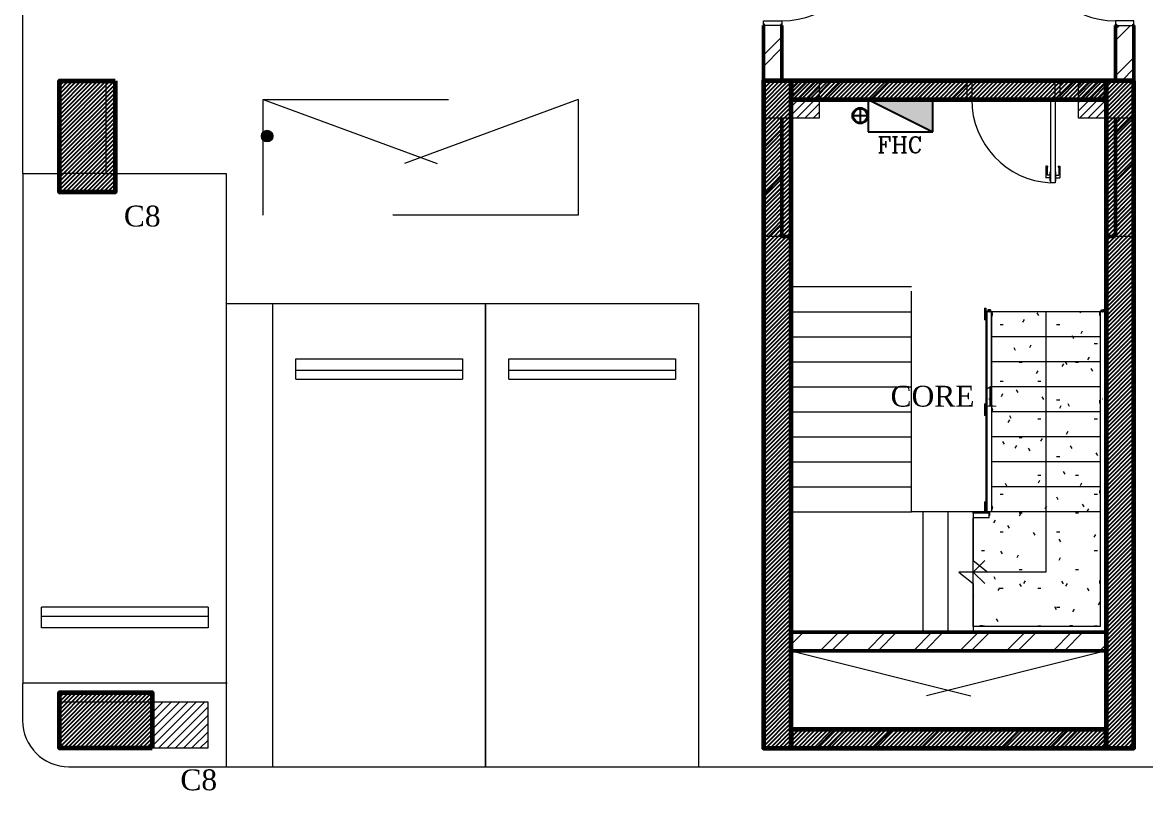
# Model space of a CAD drawing. Header units: millimetres. Extents: x -967280 to 3852, y 2833 to 1955156.
# Drawn here: x -952646 to -940521, y 428159 to 436447 of the extents above; entities that cross this region are included whole.
import ezdxf
from ezdxf.enums import TextEntityAlignment as Align

# ---------------------------------------------------------------- set-up
doc = ezdxf.new("R2010")
doc.units = ezdxf.units.MM
doc.header["$LTSCALE"] = 1000
for name, pattern in [('HRZN_Line-Ptrn-Abov', [4, 2, -2]), ('HRZN_Line-Ptrn-Dash', [4, 2, -2]), ('HRZN_Line-Ptrn-Sold', [9144001.0, 9144000.0, -1]), ('Overhead', [3.96875, 2.38125, -1.5875])]:
    doc.linetypes.add(name, pattern=pattern)
for name, color, linetype, lineweight in [('A-COLS', 8, 'HRZN_Line-Ptrn-Sold', 18), ('A-DASH', 21, 'HRZN_Line-Ptrn-Abov', 18), ('A-DIM', 7, 'Continuous', 13), ('A-DOOR', 5, 'Continuous', 13), ('A-ELEV', 1, 'HRZN_Line-Ptrn-Sold', 13), ('A-FLOR-HRAL', 1, 'Continuous', 18), ('A-FLOR-PATT', 1, 'Continuous', 13), ('A-HATCH', 1, 'Continuous', 13), ('A-STAIR', 1, 'HRZN_Line-Ptrn-Sold', 13), ('A-TEXT21', 3, 'Continuous', 13), ('A-TONE', 40, 'HRZN_Line-Ptrn-Sold', 35), ('A-WALL', 8, 'HRZN_Line-Ptrn-Sold', 50), ('C-PKNG', 1, 'Continuous', 13), ('S - column', 6, 'Continuous', 60), ('Up Arrows', 3, 'Continuous', 13)]:
    doc.layers.add(name, color=color, linetype=linetype, lineweight=lineweight)
for name, color, linetype in [('ARCH', 8, 'Continuous'), ('FF-SYMBOL', 2, 'Continuous'), ('PL-DR-PIPE', 6, 'Continuous'), ('PL-W-TEXT', 7, 'Continuous'), ('S - col hach', 1, 'Continuous')]:
    doc.layers.add(name, color=color, linetype=linetype)
doc.styles.add('ASD', font='times.ttf')
doc.styles.add('PL-W-TEXT1', font='romanc.shx', dxfattribs={"height": 0.3})
pattern_1 = [(45, (6650, -35800), (-251.447, 251.447), []), (45, (6650, -35419), (-251.447, 251.447), [])]
pattern_2 = [(0, (6650, -35800), (812.8, 203.2), [33.528, -576.072, 33.528, -576.072, -3251.2]), (0, (6650, -35800), (812.8, 203.2), [-1219.2, 33.528, -1185.672, 33.528, -576.072, -1422.4]), (0, (6650, -35800), (812.8, 203.2), [-3048, 33.528, -372.872, 33.528, -982.472]), (120, (6954.8, -35698.4), (-582.3764, 602.3054), [33.528, -576.072, 33.528, -576.072, -3251.2]), (120, (6954.8, -35698.4), (-582.3764, 602.3054), [-1219.2, 33.528, -1185.672, 33.528, -576.072, -1422.4]), (120, (6954.8, -35698.4), (-582.3764, 602.3054), [-3048, 33.528, -372.872, 33.528, -982.472]), (240, (7056.4, -35292), (-230.4236, -805.5054), [33.528, -576.072, 33.528, -576.072, -3251.2]), (240, (7056.4, -35292), (-230.4236, -805.5054), [-1219.2, 33.528, -1185.672, 33.528, -576.072, -1422.4]), (240, (7056.4, -35292), (-230.4236, -805.5054), [-3048, 33.528, -372.872, 33.528, -982.472])]
pattern_3 = [(225, (-217548.73, -1233776.03), (44.9012806, -44.9012806), [])]
pattern_4 = [(45, (-223648.726, -1233952.032), (-22.4506403, 22.4506403), [])]

# ---------------------------------------------------------------- blocks, each defined once
blk = doc.blocks.new('DAE_DOOR-SINGLE - BEDROOMS DOOR _D01__1000_2200MM 2-3597831-BASEMENT 03 FLOOR FFL')
at = {"layer": 'A-DOOR', "lineweight": 18}
for p, q in [((476, 100), (476, 1000)), ((526, 1000), (476, 1000)), ((526, 100), (526, 1000)), ((526, 100), (476, 100))]:
    blk.add_line(p, q, dxfattribs=at)
at = {"layer": 'A-DOOR'}
for p, q in [((-412, 88), (-424, 88)), ((-424, 88), (-424, -88)), ((-374, 100), (-412, 100)), ((-412, 100), (-412, 88)), ((-374, -100), (-374, 100)), ((526, 100), (526, -100)), ((564, 100), (526, 100)), ((564, 88), (564, 100)), ((576, 88), (564, 88)), ((576, -88), (576, 88)), ((-424, -88), (-412, -88)), ((-412, -88), (-412, -100)), ((-412, -100), (-374, -100)), ((526, -100), (564, -100)), ((564, -100), (564, -88)), ((564, -88), (576, -88))]:
    blk.add_line(p, q, dxfattribs=at)
blk.add_arc((526, 100), 901, 93.1798, 180, dxfattribs=at)
at = {"layer": 'A-HATCH'}
for p, q in [((470, 981), (476, 981)), ((470, 981), (470, 879)), ((533, 981), (526, 981)), ((533, 981), (533, 879)), ((470, 946), (425, 946)), ((425, 819), (425, 946)), ((470, 916), (438, 916)), ((438, 831), (438, 916)), ((470, 879), (476, 879)), ((533, 879), (526, 879)), ((533, 946), (577, 946)), ((533, 916), (564, 916)), ((564, 831), (564, 916)), ((577, 819), (577, 946)), ((444, 819), (425, 819)), ((444, 831), (438, 831)), ((444, 819), (444, 831)), ((558, 831), (564, 831)), ((558, 819), (558, 831)), ((558, 819), (577, 819))]:
    blk.add_line(p, q, dxfattribs=at)
blk = doc.blocks.new('DAE_DOOR-SINGLE - BEDROOMS DOOR _D01__1000_2200MM 2-3597856-BASEMENT 03 FLOOR FFL')
at = {"layer": 'A-DOOR'}
for p, q in [((-424, 88), (-412, 88)), ((-424, -88), (-424, 88)), ((-412, 100), (-374, 100)), ((-412, 88), (-412, 100)), ((-374, 100), (-374, -100)), ((526, 100), (564, 100)), ((526, -100), (526, 100)), ((564, 100), (564, 88)), ((564, 88), (576, 88)), ((576, 88), (576, -88)), ((-412, -88), (-424, -88)), ((-412, -100), (-412, -88)), ((-374, -100), (-412, -100)), ((564, -100), (526, -100)), ((564, -88), (564, -100)), ((576, -88), (564, -88))]:
    blk.add_line(p, q, dxfattribs=at)
at = {"layer": 'A-DOOR', "lineweight": 18}
for p, q in [((476, -100), (476, -1000)), ((526, -100), (476, -100)), ((526, -100), (526, -1000)), ((526, -1000), (476, -1000))]:
    blk.add_line(p, q, dxfattribs=at)
at = {"layer": 'A-DOOR'}
blk.add_arc((526, -100), 901, 180, 266.8202, dxfattribs=at)
at = {"layer": 'A-HATCH'}
for p, q in [((444, -819), (425, -819)), ((425, -819), (425, -946)), ((444, -831), (438, -831)), ((438, -831), (438, -916)), ((444, -819), (444, -831)), ((558, -819), (577, -819)), ((558, -819), (558, -831)), ((558, -831), (564, -831)), ((564, -831), (564, -916)), ((577, -819), (577, -946)), ((470, -946), (425, -946)), ((470, -916), (438, -916)), ((470, -879), (476, -879)), ((470, -981), (470, -879)), ((533, -879), (526, -879)), ((533, -981), (533, -879)), ((533, -916), (564, -916)), ((533, -946), (577, -946)), ((470, -981), (476, -981)), ((533, -981), (526, -981))]:
    blk.add_line(p, q, dxfattribs=at)
blk = doc.blocks.new('Railing - Fascia 2-V28-BASEMENT 03 FLOOR FFL')
at = {"layer": 'A-FLOR-HRAL'}
for p, q in [((-29, 16), (-31, 14)), ((-31, 14), (-31, -14)), ((-31, -14), (-31, 14)), ((-25, 16), (-29, 16)), ((-29, -16), (-29, 16)), ((-27, 27), (-27, 16)), ((-15, 27), (-27, 27)), ((-15, 25), (-15, 40)), ((-13, 44), (-13, 25)), ((-10, 45), (10, 45)), ((10, 45), (5, 45)), ((13, 44), (13, 25)), ((15, 40), (15, 25)), ((34, 32), (15, 32)), ((27, 27), (15, 27)), ((29, 16), (26, 16)), ((27, 16), (27, 27)), ((31, 14), (29, 16)), ((29, -16), (29, 16)), ((31, 14), (31, 4)), ((31, -14), (31, 14)), ((31, 8), (31, -8)), ((31, -8), (31, 8)), ((31, 7), (31, -7)), ((31, 4), (31, 7)), ((31, 3), (31, 0)), ((31, 0), (31, -3)), ((34, 25), (34, 63)), ((38, 63), (34, 63)), ((38, 25), (38, 63)), ((51, 63), (38, 63)), ((38, 63), (38, 25)), ((51, 63), (51, -64)), ((-31, -14), (-29, -16)), ((-29, -16), (-25, -16)), ((-27, -16), (-27, -27)), ((-25, -27), (-27, -27)), ((26, -16), (29, -16)), ((27, -27), (26, -27)), ((27, -27), (27, -16)), ((29, -16), (31, -14)), ((31, -3), (30, -3)), ((31, -4), (31, -14)), ((31, -7), (31, -4)), ((38, -64), (51, -64))]:
    blk.add_line(p, q, dxfattribs=at)
blk.add_arc((0, 0), 33.1, 116.3285, 120.9227, dxfattribs=at)
for points, knots in [([(-15, 40), (-15, 40), (-15, 40), (-15, 41), (-15, 41), (-15, 41), (-15, 41), (-15, 41), (-15, 41), (-15, 42), (-15, 42), (-15, 42), (-15, 42), (-15, 42), (-14, 42), (-14, 42), (-14, 43), (-14, 43), (-14, 43), (-14, 43), (-14, 43), (-14, 43), (-14, 43), (-13, 44), (-13, 44)], [0, 0, 0, 0, 0.083333, 0.125, 0.166667, 0.208333, 0.25, 0.291667, 0.333333, 0.375, 0.416667, 0.458333, 0.5, 0.541667, 0.583333, 0.625, 0.666667, 0.708333, 0.75, 0.791667, 0.833333, 0.875, 0.916667, 1, 1, 1, 1]), ([(-13, 44), (-13, 44), (-13, 44), (-12, 45), (-11, 45), (-10, 45), (-10, 45)], [0, 0, 0, 0, 0.333333, 0.5, 0.666667, 1, 1, 1, 1]), ([(10, 38), (10, 38), (10, 39), (10, 40), (10, 40), (9, 40), (8, 41), (8, 41), (7, 40), (6, 40), (6, 40), (6, 39), (6, 38), (6, 38)], [0, 0, 0, 0, 0.111111, 0.222222, 0.277778, 0.333333, 0.444444, 0.555556, 0.666667, 0.722222, 0.777778, 0.888889, 1, 1, 1, 1]), ([(6, 38), (6, 38), (6, 37), (6, 36), (6, 36), (7, 36), (8, 35), (8, 35), (9, 36), (10, 36), (10, 36), (10, 37), (10, 38), (10, 38)], [0, 0, 0, 0, 0.111111, 0.222222, 0.277778, 0.333333, 0.444444, 0.555556, 0.666667, 0.722222, 0.777778, 0.888889, 1, 1, 1, 1]), ([(10, 45), (10, 45), (11, 45), (12, 45), (13, 44), (13, 44), (13, 44)], [0, 0, 0, 0, 0.333333, 0.5, 0.666667, 1, 1, 1, 1]), ([(13, 44), (14, 44), (14, 43), (14, 43), (14, 43), (14, 43), (14, 43), (14, 43), (14, 42), (15, 42), (15, 42), (15, 42), (15, 42), (15, 41), (15, 41), (15, 41), (15, 41), (15, 41), (15, 40), (15, 40), (15, 40)], [0, 0, 0, 0, 0.1, 0.15, 0.2, 0.25, 0.3, 0.35, 0.4, 0.45, 0.5, 0.55, 0.6, 0.65, 0.7, 0.75, 0.8, 0.85, 0.9, 1, 1, 1, 1])]:
    blk.add_open_spline(points, degree=3, knots=knots, dxfattribs=at)
for points in [[(7, 39), (7, 39), (7, 40), (8, 40), (8, 40), (9, 41), (10, 40), (10, 40)], [(7, 38), (7, 38), (7, 39), (7, 39), (7, 39)], [(7, 37), (7, 37), (7, 37), (7, 38), (7, 38)], [(8, 36), (8, 36), (8, 36), (7, 36), (7, 37), (7, 37)]]:
    blk.add_open_spline(points, degree=3, dxfattribs=at)
blk = doc.blocks.new('Railing - Fascia 2-V29-BASEMENT 03 FLOOR FFL')
at = {"layer": 'A-FLOR-HRAL'}
for p, q in [((-29, 16), (-31, 14)), ((-31, 14), (-31, -14)), ((-31, -14), (-31, 14)), ((-25, 16), (-29, 16)), ((-29, -16), (-29, 16)), ((34, 32), (25, 32)), ((29, 16), (25, 16)), ((31, 14), (29, 16)), ((29, -16), (29, 16)), ((31, 14), (31, 4)), ((31, -14), (31, 14)), ((31, 8), (31, -8)), ((31, -8), (31, 8)), ((31, 7), (31, -7)), ((31, 4), (31, 7)), ((31, 3), (31, 0)), ((31, 0), (31, -3)), ((34, -22), (34, 63)), ((38, 63), (34, 63)), ((38, -22), (38, 63)), ((51, 63), (38, 63)), ((38, 63), (38, -22)), ((51, 63), (51, -64)), ((-31, -14), (-29, -16)), ((-29, -16), (-25, -16)), ((25, -16), (29, -16)), ((29, -16), (31, -14)), ((31, -3), (30, -3)), ((31, -4), (31, -14)), ((31, -7), (31, -4)), ((38, -64), (51, -64))]:
    blk.add_line(p, q, dxfattribs=at)
for start, end in [(151.5731, 208.4269), (140.7438, 150.4613), (209.5387, 219.2562)]:
    blk.add_arc((0, 0), 33.1, start, end, dxfattribs=at)
blk = doc.blocks.new('Railing - Fascia 2-V30-BASEMENT 03 FLOOR FFL')
at = {"layer": 'A-FLOR-HRAL'}
for p, q in [((-29, 16), (-31, 14)), ((-31, 14), (-31, -14)), ((-31, -14), (-31, 14)), ((-25, 16), (-29, 16)), ((-29, -16), (-29, 16)), ((34, 32), (26, 32)), ((29, 16), (26, 16)), ((31, 14), (29, 16)), ((29, -16), (29, 16)), ((31, 14), (31, 4)), ((31, -14), (31, 14)), ((31, 8), (31, -8)), ((31, -8), (31, 8)), ((31, 7), (31, -7)), ((31, 4), (31, 7)), ((31, 3), (31, 0)), ((31, 0), (31, -3)), ((34, -45), (34, 63)), ((38, 63), (34, 63)), ((38, -45), (38, 63)), ((51, 63), (38, 63)), ((38, 63), (38, -45)), ((51, 63), (51, -45)), ((-31, -14), (-29, -16)), ((-29, -16), (-25, -16)), ((-5, -45), (-10, -45)), ((-10, -45), (10, -45)), ((25, -32), (34, -32)), ((26, -16), (29, -16)), ((29, -16), (31, -14)), ((31, -3), (30, -3)), ((31, -4), (31, -14)), ((31, -7), (31, -4))]:
    blk.add_line(p, q, dxfattribs=at)
for start, end in [(151.5731, 208.4269), (140.7438, 150.4613), (209.5387, 219.2562)]:
    blk.add_arc((0, 0), 33.1, start, end, dxfattribs=at)
for points in [[(-10, -45), (-10, -45), (-11, -45), (-11, -45)], [(11, -45), (11, -45), (10, -45), (10, -45)]]:
    blk.add_open_spline(points, degree=3, dxfattribs=at)
blk = doc.blocks.new('Railing - Railing-3934930-BASEMENT 03 FLOOR FFL')
at = {"layer": 'A-FLOR-HRAL', "lineweight": 13}
for p, q in [((17986, 3850), (17986, 3837)), ((17986, 3850), (17986, 3837)), ((17986, 3850), (17986, 3837)), ((17986, 3850), (17986, 3837)), ((17986, 3850), (17986, 3837)), ((17986, 3850), (17986, 3837)), ((17986, 3850), (17986, 3837)), ((17986, 3850), (17986, 3837)), ((17986, 3850), (17986, 3837)), ((17986, 3850), (17986, 3837)), ((17986, 3850), (17986, 3837)), ((17990, 3850), (17990, 3810)), ((17990, 3850), (17990, 3810)), ((17990, 3850), (17990, 3810)), ((17990, 3850), (17990, 3810)), ((17990, 3850), (17990, 3810)), ((17990, 3850), (17990, 3810)), ((17990, 3850), (17990, 3810)), ((17990, 3850), (17990, 3810)), ((17990, 3850), (17990, 3810)), ((17990, 3850), (17990, 3810)), ((17990, 3850), (17990, 3810))]:
    blk.add_line(p, q, dxfattribs=at)
at = {"extrusion": (0, 0, -1), "zscale": -1}
for name, p in [('Railing - Fascia 2-V28-BASEMENT 03 FLOOR FFL', (-17988, 5985)), ('Railing - Fascia 2-V29-BASEMENT 03 FLOOR FFL', (-17988, 4952)), ('Railing - Fascia 2-V30-BASEMENT 03 FLOOR FFL', (-17988, 3895))]:
    blk.add_blockref(name, p, dxfattribs=at)
blk = doc.blocks.new('Railing - Fascia 2-3607307-BASEMENT 03 FLOOR FFL')
at = {"layer": 'A-FLOR-HRAL'}
for p, q in [((-29, 16), (-31, 14)), ((-31, 14), (-31, -14)), ((-31, -14), (-31, 14)), ((-25, 16), (-29, 16)), ((-29, -16), (-29, 16)), ((-27, 27), (-27, 16)), ((-15, 27), (-27, 27)), ((-15, 25), (-15, 40)), ((-13, 44), (-13, 25)), ((-10, 45), (10, 45)), ((10, 45), (5, 45)), ((13, 44), (13, 25)), ((15, 40), (15, 25)), ((34, 32), (15, 32)), ((27, 27), (15, 27)), ((29, 16), (25, 16)), ((27, 16), (27, 27)), ((31, 14), (29, 16)), ((29, -16), (29, 16)), ((31, 14), (31, 4)), ((31, -14), (31, 14)), ((31, 8), (31, -8)), ((31, -8), (31, 8)), ((31, 7), (31, -7)), ((31, 4), (31, 7)), ((31, 3), (31, 0)), ((31, 0), (31, -3)), ((34, 25), (34, 63)), ((38, 63), (34, 63)), ((-31, -14), (-29, -16)), ((-29, -16), (-25, -16)), ((-27, -16), (-27, -27)), ((-25, -27), (-27, -27)), ((25, -16), (29, -16)), ((27, -27), (25, -27)), ((27, -27), (27, -16)), ((29, -16), (31, -14)), ((31, -3), (30, -3)), ((31, -4), (31, -14)), ((31, -7), (31, -4))]:
    blk.add_line(p, q, dxfattribs=at)
blk.add_arc((0, 0), 33.1, 116.3285, 120.9227, dxfattribs=at)
for points, knots in [([(-15, 40), (-15, 40), (-15, 40), (-15, 41), (-15, 41), (-15, 41), (-15, 41), (-15, 41), (-15, 41), (-15, 42), (-15, 42), (-15, 42), (-15, 42), (-15, 42), (-14, 42), (-14, 42), (-14, 43), (-14, 43), (-14, 43), (-14, 43), (-14, 43), (-14, 43), (-14, 43), (-13, 44), (-13, 44)], [0, 0, 0, 0, 0.083333, 0.125, 0.166667, 0.208333, 0.25, 0.291667, 0.333333, 0.375, 0.416667, 0.458333, 0.5, 0.541667, 0.583333, 0.625, 0.666667, 0.708333, 0.75, 0.791667, 0.833333, 0.875, 0.916667, 1, 1, 1, 1]), ([(-13, 44), (-13, 44), (-13, 44), (-12, 45), (-11, 45), (-10, 45), (-10, 45)], [0, 0, 0, 0, 0.333333, 0.5, 0.666667, 1, 1, 1, 1]), ([(10, 38), (10, 38), (10, 39), (10, 40), (10, 40), (9, 40), (8, 41), (8, 41), (7, 40), (6, 40), (6, 40), (6, 39), (6, 38), (6, 38)], [0, 0, 0, 0, 0.111111, 0.222222, 0.277778, 0.333333, 0.444444, 0.555556, 0.666667, 0.722222, 0.777778, 0.888889, 1, 1, 1, 1]), ([(6, 38), (6, 38), (6, 37), (6, 36), (6, 36), (7, 36), (8, 35), (8, 35), (9, 36), (10, 36), (10, 36), (10, 37), (10, 38), (10, 38)], [0, 0, 0, 0, 0.111111, 0.222222, 0.277778, 0.333333, 0.444444, 0.555556, 0.666667, 0.722222, 0.777778, 0.888889, 1, 1, 1, 1]), ([(10, 45), (10, 45), (11, 45), (12, 45), (13, 44), (13, 44), (13, 44)], [0, 0, 0, 0, 0.333333, 0.5, 0.666667, 1, 1, 1, 1]), ([(13, 44), (14, 44), (14, 43), (14, 43), (14, 43), (14, 43), (14, 43), (14, 43), (14, 42), (15, 42), (15, 42), (15, 42), (15, 42), (15, 41), (15, 41), (15, 41), (15, 41), (15, 41), (15, 40), (15, 40), (15, 40)], [0, 0, 0, 0, 0.1, 0.15, 0.2, 0.25, 0.3, 0.35, 0.4, 0.45, 0.5, 0.55, 0.6, 0.65, 0.7, 0.75, 0.8, 0.85, 0.9, 1, 1, 1, 1])]:
    blk.add_open_spline(points, degree=3, knots=knots, dxfattribs=at)
for points in [[(7, 39), (7, 39), (7, 40), (8, 40), (8, 40), (9, 41), (10, 40), (10, 40)], [(7, 38), (7, 38), (7, 39), (7, 39), (7, 39)], [(7, 37), (7, 37), (7, 37), (7, 38), (7, 38)], [(8, 36), (8, 36), (8, 36), (7, 36), (7, 37), (7, 37)]]:
    blk.add_open_spline(points, degree=3, dxfattribs=at)
blk = doc.blocks.new('Railing - Fascia 2-3607309-BASEMENT 03 FLOOR FFL')
at = {"layer": 'A-FLOR-HRAL'}
for p, q in [((-29, 16), (-31, 14)), ((-31, 14), (-31, -14)), ((-31, -14), (-31, 14)), ((-25, 16), (-29, 16)), ((-29, -16), (-29, 16)), ((34, 32), (25, 32)), ((29, 16), (25, 16)), ((31, 14), (29, 16)), ((29, -16), (29, 16)), ((31, 14), (31, 4)), ((31, -14), (31, 14)), ((31, 8), (31, -8)), ((31, -8), (31, 8)), ((31, 7), (31, -7)), ((31, 4), (31, 7)), ((31, 3), (31, 0)), ((31, 0), (31, -3)), ((34, -64), (34, 63)), ((38, 63), (34, 63)), ((-31, -14), (-29, -16)), ((-29, -16), (-25, -16)), ((25, -16), (29, -16)), ((25, -32), (34, -32)), ((29, -16), (31, -14)), ((31, -3), (30, -3)), ((31, -4), (31, -14)), ((31, -7), (31, -4)), ((34, -64), (38, -64))]:
    blk.add_line(p, q, dxfattribs=at)
for start, end in [(151.5731, 208.4269), (140.7438, 150.4613), (209.5387, 219.2562)]:
    blk.add_arc((0, 0), 33.1, start, end, dxfattribs=at)
blk = doc.blocks.new('Railing - Fascia 2-V31-BASEMENT 03 FLOOR FFL')
at = {"layer": 'A-FLOR-HRAL'}
for p, q in [((-29, 16), (-31, 14)), ((-31, 14), (-31, -14)), ((-31, -14), (-31, 14)), ((-25, 16), (-29, 16)), ((-29, -16), (-29, 16)), ((29, 16), (25, 16)), ((31, 14), (29, 16)), ((29, -16), (29, 16)), ((31, 14), (31, 4)), ((31, -14), (31, 14)), ((31, 8), (31, -8)), ((31, -8), (31, 8)), ((31, 7), (31, -7)), ((31, 4), (31, 7)), ((31, 3), (31, 0)), ((31, 0), (31, -3)), ((34, 54), (34, 63)), ((38, 63), (34, 63)), ((-31, -14), (-29, -16)), ((-29, -16), (-25, -16)), ((25, -16), (29, -16)), ((29, -16), (31, -14)), ((31, -3), (30, -3)), ((31, -4), (31, -14)), ((31, -7), (31, -4))]:
    blk.add_line(p, q, dxfattribs=at)
blk = doc.blocks.new('Railing - Fascia 2-2789807-BASEMENT 03 FLOOR FFL')
at = {"layer": 'A-FLOR-HRAL'}
for p, q in [((-29, 16), (-31, 14)), ((-31, 14), (-31, -14)), ((-31, -14), (-31, 14)), ((-25, 16), (-29, 16)), ((-29, -16), (-29, 16)), ((29, 16), (25, 16)), ((31, 14), (29, 16)), ((29, -16), (29, 16)), ((31, 14), (31, 4)), ((31, -14), (31, 14)), ((31, 8), (31, -8)), ((31, -8), (31, 8)), ((31, 7), (31, -7)), ((31, 4), (31, 7)), ((31, 3), (31, 0)), ((31, 0), (31, -3)), ((-31, -14), (-29, -16)), ((-29, -16), (-25, -16)), ((25, -16), (29, -16)), ((29, -16), (31, -14)), ((31, -3), (30, -3)), ((31, -4), (31, -14)), ((31, -7), (31, -4))]:
    blk.add_line(p, q, dxfattribs=at)
blk = doc.blocks.new('Railing - Fascia 2-3809664-BASEMENT 03 FLOOR FFL')
at = {"layer": 'A-FLOR-HRAL'}
for p, q in [((-29, 16), (-31, 14)), ((-31, 14), (-31, -14)), ((-31, -14), (-31, 14)), ((-25, 16), (-29, 16)), ((-29, -16), (-29, 16)), ((29, 16), (25, 16)), ((31, 14), (29, 16)), ((29, -16), (29, 16)), ((31, 14), (31, 4)), ((31, -14), (31, 14)), ((31, 8), (31, -8)), ((31, -8), (31, 8)), ((31, 7), (31, -7)), ((31, 4), (31, 7)), ((31, 3), (31, 0)), ((31, 0), (31, -3)), ((-31, -14), (-29, -16)), ((-29, -16), (-25, -16)), ((25, -16), (29, -16)), ((29, -16), (31, -14)), ((31, -3), (30, -3)), ((31, -4), (31, -14)), ((31, -7), (31, -4))]:
    blk.add_line(p, q, dxfattribs=at)
blk = doc.blocks.new('Railing - Railing-3934934-BASEMENT 03 FLOOR FFL')
for name, p in [('Railing - Fascia 2-3607307-BASEMENT 03 FLOOR FFL', (19212, 5985)), ('Railing - Fascia 2-3607309-BASEMENT 03 FLOOR FFL', (19212, 5038)), ('Railing - Fascia 2-V31-BASEMENT 03 FLOOR FFL', (19212, 4066)), ('Railing - Fascia 2-2789807-BASEMENT 03 FLOOR FFL', (19212, 3094))]:
    blk.add_blockref(name, p)
at = {"rotation": 269.9999999999997}
for name, p in [('Railing - Fascia 2-3809664-BASEMENT 03 FLOOR FFL', (17901, 2588)), ('Railing - Fascia 2-2789807-BASEMENT 03 FLOOR FFL', (18873, 2588))]:
    blk.add_blockref(name, p, dxfattribs=at)
blk = doc.blocks.new('Top Rail Type - Top Rail_Internal_-3934938-BASEMENT 03 FLOOR FFL')
at = {"layer": 'A-STAIR', "linetype": 'Continuous'}
for p, q in [((17963, 6010), (17963, 5017)), ((18013, 5017), (18013, 6010)), ((17991, 5065), (17985, 5065))]:
    blk.add_line(p, q, dxfattribs=at)
at = {"layer": 'A-STAIR', "linetype": 'Continuous', "flags": 128}
blk.add_lwpolyline([(17986, 6010), (17988, 6010), (17990, 6010)], dxfattribs=at)
blk = doc.blocks.new('Top Rail Type - Top Rail_Internal_-V32-BASEMENT 03 FLOOR FFL')
at = {"layer": 'A-STAIR', "linetype": 'Continuous'}
for p, q in [((18013, 6010), (17963, 6010)), ((17963, 6010), (17963, 3850)), ((18013, 6010), (18013, 3850)), ((17815, 3837), (17815, 3786)), ((17988, 3837), (17815, 3837)), ((17988, 3786), (17815, 3786)), ((18013, 3850), (17963, 3850)), ((17988, 3786), (17988, 3837))]:
    blk.add_line(p, q, dxfattribs=at)
blk = doc.blocks.new('Top Rail Type - Top Rail_Internal_-3934951-BASEMENT 03 FLOOR FFL')
at = {"layer": 'A-STAIR', "linetype": 'Continuous'}
for p, q in [((19186, 6010), (19186, 5017)), ((19237, 5017), (19237, 6010)), ((19215, 5065), (19209, 5065))]:
    blk.add_line(p, q, dxfattribs=at)
at = {"layer": 'A-STAIR', "linetype": 'Continuous', "flags": 128}
blk.add_lwpolyline([(19210, 6010), (19212, 6010), (19214, 6010)], dxfattribs=at)
blk = doc.blocks.new('Top Rail Type - Top Rail_Internal_-V33-BASEMENT 03 FLOOR FFL')
at = {"layer": 'A-STAIR', "linetype": 'Continuous'}
for p, q in [((19237, 6010), (19186, 6010)), ((19186, 6010), (19186, 3850)), ((19237, 6010), (19237, 3850)), ((19186, 3850), (19186, 2614)), ((19237, 3850), (19237, 2563)), ((17815, 2614), (17815, 2563)), ((18085, 2614), (17815, 2614)), ((18085, 2563), (17815, 2563)), ((19186, 2614), (18085, 2614)), ((19237, 2563), (18085, 2563))]:
    blk.add_line(p, q, dxfattribs=at)
blk = doc.blocks.new('FHC')
at = {"layer": 'FF-SYMBOL'}
for p, q in [((0.785, 0.175), (0.085, 0.175)), ((0.085, 0.175), (0.085, -0.175)), ((0.085, 0.175), (0.785, -0.175)), ((0.785, -0.175), (0.785, 0.175)), ((0.085, -0.175), (0.785, -0.175))]:
    blk.add_line(p, q, dxfattribs=at)
at = {"layer": 'FF-SYMBOL', "linetype": 'Continuous', "ltscale": 0.3}
for p, q in [((0.085, 0), (-0.085, 0)), ((0, 0.085), (0, -0.085))]:
    blk.add_line(p, q, dxfattribs=at)
at = {"layer": 'FF-SYMBOL'}
for radius in [0.085, 0.075]:
    blk.add_circle((0, 0), radius, dxfattribs=at)
blk.add_solid([(0.085, 0.175), (0.785, 0.175), (0.085, 0.175), (0.785, -0.175)], dxfattribs=at)
blk = doc.blocks.new('A$Ca5ad4f3b')
at = {"layer": 'S - col hach'}
h = blk.add_hatch(dxfattribs=at)
h.set_pattern_fill('ANSI31', color=256, scale=10)
h.set_pattern_definition(pattern_4)
h.paths.add_polyline_path([(9100, -19300), (9100, -18100), (8500, -18100), (8500, -19300)])
h = blk.add_hatch(dxfattribs=at)
h.set_pattern_fill('ANSI31', color=256, scale=10)
h.set_pattern_definition(pattern_4)
h.paths.add_polyline_path([(16400, -18100), (16100, -18100), (16100, -25300), (16400, -25300)])
h = blk.add_hatch(dxfattribs=at)
h.set_pattern_fill('ANSI31', color=256, scale=10)
h.set_pattern_definition([(45, (-216898.87, -653839.722), (-22.4506403, 22.4506403), [])])
h.paths.add_polyline_path([(19800, -18100), (16400, -18100), (16400, -18300), (19800, -18300)])
h = blk.add_hatch(dxfattribs=at)
h.set_pattern_fill('ANSI31', color=256, scale=10)
h.set_pattern_definition(pattern_4)
h.paths.add_polyline_path([(20100, -18100), (19800, -18100), (19800, -25300), (20100, -25300)])
h = blk.add_hatch(dxfattribs=at)
h.set_pattern_fill('ANSI31', color=256, scale=10)
h.set_pattern_definition(pattern_4)
h.paths.add_polyline_path([(9500, -25300), (9500, -24700), (8500, -24700), (8500, -25300)])
h = blk.add_hatch(dxfattribs=at)
h.set_pattern_fill('ANSI31', color=256, scale=10)
h.set_pattern_definition([(45, (-216898.87, -660839.722), (-22.4506403, 22.4506403), [])])
h.paths.add_polyline_path([(19800, -25100), (16400, -25100), (16400, -25300), (19800, -25300)])
at = {"layer": 'S - column'}
for points in [[(9100, -18100), (9100, -19300), (8500, -19300), (8500, -18100)], [(16400, -18100), (16100, -18100), (16100, -25300), (16400, -25300)], [(19800, -18100), (16400, -18100), (16400, -18300), (19800, -18300)], [(20100, -18100), (19800, -18100), (19800, -25300), (20100, -25300)], [(9500, -25300), (8500, -25300), (8500, -24700), (9500, -24700)], [(19800, -25100), (16400, -25100), (16400, -25300), (19800, -25300)]]:
    blk.add_lwpolyline(points, close=True, dxfattribs=at)
at = {"ltscale": 6, "style": 'ASD'}
for s, p in [('C8', (9393, -19558)), ('CORE 1', (18053, -21502)), ('C8', (10003, -25642))]:
    blk.add_text(s, height=225, dxfattribs=at).set_placement(p, align=Align.MIDDLE_CENTER)
blk = doc.blocks.new('A$Ce698b90d')
at = {"layer": 'A-COLS'}
h = blk.add_hatch(dxfattribs=at)
h.set_pattern_fill('ANSI31', color=4, scale=20, angle=180)
h.set_pattern_definition(pattern_3)
h.paths.add_polyline_path([(15100, -28300), (15100, -27300), (14600, -27300), (14600, -28300)])
h = blk.add_hatch(dxfattribs=at)
h.set_pattern_fill('ANSI31', color=4, scale=20, angle=180)
h.set_pattern_definition(pattern_3)
h.paths.add_polyline_path([(22800, -27700), (22800, -27300), (22200, -27300), (22200, -27700)])
h = blk.add_hatch(dxfattribs=at)
h.set_pattern_fill('ANSI31', color=4, scale=20, angle=180)
h.set_pattern_definition(pattern_3)
h.paths.add_polyline_path([(26200, -27700), (26200, -27300), (25600, -27300), (25600, -27700), (25855, -27700)])
h = blk.add_hatch(dxfattribs=at)
h.set_pattern_fill('ANSI31', color=4, scale=20, angle=180)
h.set_pattern_definition(pattern_3)
h.paths.add_polyline_path([(22500, -28980), (22200, -28980), (22200, -34500), (22500, -34500)])
h = blk.add_hatch(dxfattribs=at)
h.set_pattern_fill('ANSI31', color=4, scale=20, angle=180)
h.set_pattern_definition(pattern_3)
h.paths.add_polyline_path([(26200, -28980), (25900, -28980), (25900, -34500), (26200, -34500)])
h = blk.add_hatch(dxfattribs=at)
h.set_pattern_fill('ANSI31', color=4, scale=20, angle=180)
h.set_pattern_definition(pattern_3)
h.paths.add_polyline_path([(16200, -34500), (16200, -34000), (14600, -34000), (14600, -34500)])
at = {"layer": 'A-STAIR', "linetype": 'Continuous'}
h = blk.add_hatch(dxfattribs=at)
h.set_pattern_fill('FP_41', color=4, style=0, pattern_type=2)
h.set_pattern_definition(pattern_2)
h.paths.add_polyline_path([(25836.5, -30060), (25836.5, -29842.9), (25834.4, -29842.9), (25834.4, -29831.4), (25832.9, -29831), (25832, -29825), (25832.3, -29823.6), (25832.3, -29822.7), (25832.2, -29820.8), (25832.5, -29820.4), (25831.9, -29818), (25832.2, -29817.3), (25830.9, -29815.4), (25832.9, -29815.4), (25831.9, -29812.8), (25832.1, -29811.7), (25831.9, -29810.1), (25832.1, -29809), (25831.9, -29807.4), (25832.9, -29806.9), (25831.9, -29804.8), (25832.9, -29802.9), (25832.9, -29799.4), (25834.4, -29799.4), (25834.4, -29790), (24665.6, -29790), (24665.6, -29799.4), (24667.1, -29799.8), (24668.1, -29804.8), (24668.7, -29805.8), (24668.1, -29807.5), (24669, -29808.1), (24668.1, -29810.1), (24669.1, -29810.4), (24668.1, -29812.8), (24668.6, -29813.5), (24667.1, -29815.4), (24669, -29815.6), (24668.1, -29818), (24668.4, -29819.1), (24668.5, -29820.6), (24668.3, -29821.8), (24668.4, -29823.2), (24668.6, -29823.9), (24667.1, -29829.1), (24667.1, -29831.4), (24665.6, -29831.4), (24665.6, -29842.9), (24663.5, -29842.9), (24663.5, -30060), (25731.1, -30060)])
h.paths.add_polyline_path([(25887.3, -30060), (25900, -30060), (25900, -29790), (25889.4, -29790), (25889.4, -29799.4), (25890.9, -29799.8), (25891.9, -29804.8), (25892.5, -29805.8), (25891.9, -29807.5), (25892.8, -29808.1), (25891.9, -29810.1), (25892.9, -29810.4), (25892.9, -29811.7), (25892, -29819.3), (25892.3, -29820.6), (25892.1, -29821.8), (25891.9, -29823.3), (25892.4, -29823.9), (25890.9, -29829.1), (25890.9, -29831.4), (25889.4, -29831.4), (25889.4, -29842.9), (25887.3, -29842.9), (25887.3, -29980.5)])
h.paths.add_polyline_path([(24600, -30060), (24612.7, -30060), (24612.1, -29842.9), (24610.6, -29842.9), (24610.6, -29831.4), (24609.1, -29831), (24608.2, -29825), (24608.1, -29823.3), (24608.4, -29822.7), (24608.1, -29820.7), (24608.4, -29820), (24607.1, -29817.3), (24608.1, -29810.1), (24608.3, -29809), (24608.1, -29807.5), (24609.1, -29806.9), (24608.1, -29804.8), (24609.1, -29802.9), (24609.1, -29799.4), (24610.6, -29799.4), (24610.6, -29790), (24600, -29790), (24600, -29980.5)])
h = blk.add_hatch(dxfattribs=at)
h.set_pattern_fill('FP_41', color=4, style=0, pattern_type=2)
h.set_pattern_definition(pattern_2)
h.paths.add_polyline_path([(24600, -30330), (24612.7, -30330), (24612.7, -30060), (24600, -30060), (24600, -30231.6)])
h.paths.add_polyline_path([(24663.5, -30330), (25836.5, -30330), (25836.5, -30060), (24663.5, -30060), (24663.5, -30231.6)])
h.paths.add_polyline_path([(25900, -30330), (25900, -30060), (25887.3, -30060), (25887.3, -30330)])
h = blk.add_hatch(dxfattribs=at)
h.set_pattern_fill('FP_41', color=4, style=0, pattern_type=2)
h.set_pattern_definition(pattern_2)
h.paths.add_polyline_path([(25341.9, -30600), (25836.5, -30600), (25836.5, -30330), (24663.5, -30330), (24663.5, -30600), (24952.7, -30600)])
h.paths.add_polyline_path([(25887.3, -30600), (25900, -30600), (25900, -30330), (25887.3, -30330), (25887.3, -30482.6)])
h.paths.add_polyline_path([(24612.7, -30600), (24612.7, -30330), (24600, -30330), (24600, -30600)])
h = blk.add_hatch(dxfattribs=at)
h.set_pattern_fill('FP_39', color=4, style=0, pattern_type=2)
h.set_pattern_definition(pattern_2)
h.paths.add_polyline_path([(24670.1, -30870), (25836.5, -30870), (25836.5, -30782.7), (25831.5, -30774.2), (25829.9, -30770), (25828.8, -30762), (25831.6, -30749.6), (25833.1, -30745.7), (25836.5, -30739.9), (25836.5, -30600), (24663.5, -30600), (24663.5, -30826.9), (24668.5, -30835.4), (24670.1, -30839.7), (24671.2, -30847.7), (24668.4, -30860.2), (24666.9, -30864), (24663.5, -30870), (24668.9, -30870)])
h.paths.add_polyline_path([(25887.3, -30870), (25900, -30870), (25900, -30825.5), (25895.5, -30825.5), (25895.5, -30793.7), (25887.3, -30793.7), (25887.3, -30859.2)])
h.paths.add_polyline_path([(24604.5, -30815.9), (24612.7, -30815.9), (24612.7, -30600), (24600, -30600), (24600, -30784.2), (24604.5, -30784.2), (24604.5, -30807.6)])
h.paths.add_polyline_path([(25895.5, -30730.2), (25895.5, -30698.5), (25900, -30698.5), (25900, -30600), (25887.3, -30600), (25887.3, -30730.2)])
h = blk.add_hatch(dxfattribs=at)
h.set_pattern_fill('FP_39', color=4, style=0, pattern_type=2)
h.set_pattern_definition(pattern_2)
h.paths.add_polyline_path([(25887.3, -31140), (25900, -31140), (25900, -30870), (25887.3, -30870), (25887.3, -30984.8)])
h.paths.add_polyline_path([(25836.5, -31140), (25836.5, -30870), (24663.5, -30870), (24663.5, -31140), (25731.1, -31140)])
h.paths.add_polyline_path([(24600, -31140), (24612.7, -31140), (24612.7, -30870), (24600, -30870), (24600, -30984.8)])
h = blk.add_hatch(dxfattribs=at)
h.set_pattern_fill('FP_41', color=4, style=0, pattern_type=2)
h.set_pattern_definition(pattern_2)
h.paths.add_polyline_path([(24600, -31410), (24612.7, -31410), (24612.7, -31140), (24600, -31140), (24600, -31235.9)])
h.paths.add_polyline_path([(24663.5, -31410), (25836.5, -31410), (25836.5, -31140), (24663.5, -31140), (24663.5, -31235.9)])
h.paths.add_polyline_path([(25900, -31410), (25900, -31140), (25887.3, -31140), (25887.3, -31410)])
h = blk.add_hatch(dxfattribs=at)
h.set_pattern_fill('FP_41', color=4, style=0, pattern_type=2)
h.set_pattern_definition(pattern_2)
h.paths.add_polyline_path([(25828.4, -31680), (25836.5, -31680), (25836.5, -31410), (24663.5, -31410), (24663.5, -31680), (25731.1, -31680)])
h.paths.add_polyline_path([(25895.5, -31680), (25895.5, -31670.4), (25900, -31670.4), (25900, -31410), (25887.3, -31410), (25887.3, -31680)])
h.paths.add_polyline_path([(24600, -31680), (24612.7, -31680), (24612.7, -31410), (24600, -31410), (24600, -31486.9)])
h = blk.add_hatch(dxfattribs=at)
h.set_pattern_fill('FP_41', color=4, style=0, pattern_type=2)
h.set_pattern_definition(pattern_2)
h.paths.add_polyline_path([(25341.9, -31950), (25836.5, -31950), (25836.5, -31749.9), (25832.9, -31749.5), (25832, -31743.5), (25832, -31741.9), (25832.3, -31741.3), (25832.2, -31739.3), (25832.5, -31738.9), (25831.9, -31736.6), (25832.2, -31735.8), (25830.9, -31733.9), (25832.9, -31733.9), (25831.9, -31731.3), (25832.1, -31730.3), (25831.9, -31728.6), (25832.1, -31727.5), (25832, -31725.9), (25832.9, -31725.4), (25831.9, -31723.3), (25832.9, -31721.4), (25832.9, -31717.9), (25836.5, -31717.9), (25836.5, -31680), (24663.5, -31680), (24663.5, -31884.6), (24668.5, -31893.1), (24670.1, -31896.9), (24671.2, -31905.4), (24668.4, -31917.9), (24666.9, -31921.7), (24663.5, -31926.1), (24663.5, -31950), (24952.7, -31950)])
h.paths.add_polyline_path([(25900, -31950), (25900, -31680), (25887.3, -31680), (25887.3, -31717.9), (25890.9, -31718.4), (25891.9, -31723.3), (25892.5, -31724.3), (25891.9, -31726), (25892.8, -31726.6), (25891.9, -31728.6), (25892.9, -31729), (25892.9, -31730.3), (25891.9, -31738), (25892.3, -31739.1), (25892.1, -31740.3), (25891.9, -31741.9), (25892.4, -31742.4), (25890.9, -31747.6), (25890.9, -31749.9), (25887.3, -31749.9), (25887.3, -31950)])
h.paths.add_polyline_path([(24604.5, -31950), (24612.7, -31949.9), (24612.7, -31937.1), (24604.5, -31937.1), (24604.5, -31949.9)])
h.paths.add_polyline_path([(24612.7, -31873.6), (24612.7, -31680), (24600, -31680), (24600, -31841.9), (24604.5, -31841.9), (24604.5, -31873.6), (24612.1, -31873.6)])
h = blk.add_hatch(dxfattribs=at)
h.set_pattern_fill('FP_41', color=4, style=0, pattern_type=2)
h.set_pattern_definition(pattern_2)
h.paths.add_polyline_path([(25341.9, -33250), (25900, -33250), (25900, -31950), (25887.3, -31950), (25887.3, -32689.9), (25890.9, -32690.3), (25891.9, -32695.3), (25892.5, -32696.3), (25891.9, -32698), (25892.8, -32698.6), (25891.9, -32700.6), (25892.9, -32700.9), (25892.9, -32702.2), (25892, -32709.8), (25892.3, -32711.1), (25892.1, -32712.3), (25891.9, -32713.8), (25892.4, -32714.4), (25890.9, -32719.6), (25890.9, -32721.9), (25887.3, -32721.9), (25887.3, -33237.3), (25538.9, -33237.3), (25538.5, -33240.9), (25533.5, -33241.9), (25532.5, -33242.5), (25530.9, -33241.9), (25530.3, -33242.8), (25528.2, -33241.9), (25527.9, -33242.9), (25526.6, -33242.9), (25519.1, -33242), (25517.8, -33242.3), (25516.6, -33242.1), (25515, -33241.9), (25514.5, -33242.4), (25509.3, -33240.9), (25506.9, -33240.9), (25506.9, -33237.3), (24567, -33237.3), (24566.6, -33240.9), (24561.6, -33241.9), (24560.6, -33242.5), (24558.9, -33241.9), (24558.3, -33242.8), (24556.3, -33241.9), (24555.9, -33242.9), (24554.6, -33242.9), (24547.1, -33242), (24545.8, -33242.3), (24544.6, -33242.1), (24543, -33241.9), (24542.5, -33242.4), (24537.3, -33240.9), (24535, -33240.9), (24535, -33237.3), (24465.5, -33237.3), (24465.5, -33250), (24952.7, -33250)])
h.paths.add_polyline_path([(25341.9, -33186.5), (25506.9, -33186.5), (25507.4, -33182.9), (25513.4, -33182), (25514.9, -33182), (25515.6, -33182.3), (25517.5, -33182.2), (25518, -33182.5), (25520.3, -33181.9), (25521, -33182.2), (25522.9, -33180.9), (25522.9, -33182.9), (25525.6, -33181.9), (25526.6, -33182.1), (25528.2, -33181.9), (25529.3, -33182.1), (25530.9, -33182), (25531.4, -33182.9), (25533.5, -33181.9), (25535.4, -33182.9), (25538.9, -33182.9), (25538.9, -33186.5), (25836.5, -33186.5), (25836.5, -32721.9), (25832.9, -32721.5), (25832, -32715.5), (25832, -32713.9), (25832.3, -32713.2), (25832.2, -32711.3), (25832.5, -32710.8), (25831.9, -32708.5), (25832.2, -32707.8), (25830.9, -32705.9), (25832.9, -32705.9), (25831.9, -32703.2), (25832.1, -32702.2), (25831.9, -32700.6), (25832.1, -32699.5), (25832, -32697.9), (25832.9, -32697.4), (25831.9, -32695.3), (25832.9, -32693.4), (25832.9, -32689.9), (25836.5, -32689.9), (25836.5, -31950), (24465.5, -31950), (24465.5, -31962.7), (24638.1, -31962.7), (24638.1, -32013.5), (24465.5, -32013.5), (24465.5, -33186.5), (24535, -33186.5), (24535.4, -33182.9), (24541.4, -33182), (24543, -33182), (24543.6, -33182.3), (24545.6, -33182.2), (24546, -33182.5), (24548.3, -33181.9), (24549.1, -33182.2), (24551, -33180.9), (24551, -33182.9), (24553.6, -33181.9), (24554.6, -33182.1), (24556.3, -33181.9), (24557.4, -33182.1), (24559, -33182), (24559.5, -33182.9), (24561.6, -33181.9), (24563.5, -33182.9), (24567, -33182.9), (24567, -33186.5), (24952.7, -33186.5)])
h = blk.add_hatch(dxfattribs=at)
h.set_pattern_fill('FP_41', color=4, style=0, pattern_type=2)
h.set_pattern_definition(pattern_2)
h.paths.add_polyline_path([(24465.5, -32725), (24465.5, -32600), (24309.2, -32600)])
at = {"layer": 'A-TEXT21'}
h = blk.add_hatch(color=4, dxfattribs=at)
edge = h.paths.add_edge_path()
edge.add_arc((16841.5, -27895.3), 62.5, 0, 360)
at = {"layer": 'A-TONE', "linetype": 'Continuous', "lineweight": 13}
h = blk.add_hatch(dxfattribs=at)
h.set_pattern_fill('FP_2', color=4, style=0, pattern_type=2)
h.set_pattern_definition(pattern_1)
h.paths.add_polyline_path([(22400, -27300), (22400, -26700), (22200, -26700.8), (22200, -27300)])
h.paths.add_polyline_path([(22200, -25700), (22400, -25700), (22400, -25500), (22200, -25500), (22200, -25699.2)])
h = blk.add_hatch(dxfattribs=at)
h.set_pattern_fill('FP_2', color=4, style=0, pattern_type=2)
h.set_pattern_definition(pattern_1)
h.paths.add_polyline_path([(26200, -27300), (26200, -26700), (26000, -26700), (26000, -27300)])
h.paths.add_polyline_path([(26200, -25700), (26200, -25500), (26000, -25500), (26000, -25700), (26188, -25700)])
h = blk.add_hatch(dxfattribs=at)
h.set_pattern_fill('FP_2', color=4, style=0, pattern_type=2)
h.set_pattern_definition(pattern_1)
h.paths.add_polyline_path([(25600, -27500), (25600, -27300), (25400, -27300), (25400, -27500)])
h.paths.add_polyline_path([(24400, -27500), (24399.2, -27300), (22800, -27300), (22800, -27500)])
h = blk.add_hatch(dxfattribs=at)
h.set_pattern_fill('FP_2', color=4, style=0, pattern_type=2)
h.set_pattern_definition(pattern_1)
h.paths.add_polyline_path([(22400, -28980), (22400, -27700), (22200, -27700), (22200, -28980)])
h = blk.add_hatch(dxfattribs=at)
h.set_pattern_fill('FP_2', color=4, style=0, pattern_type=2)
h.set_pattern_definition(pattern_1)
h.paths.add_polyline_path([(26000, -28980), (26200, -28980), (26200, -27700), (26000, -27700), (26000, -28976.2)])
h = blk.add_hatch(dxfattribs=at)
h.set_pattern_fill('FP_2', color=4, style=0, pattern_type=2)
h.set_pattern_definition(pattern_1)
h.paths.add_polyline_path([(25900, -33450), (25900, -33250), (22500, -33250), (22500, -33450), (25731.1, -33450)])
h = blk.add_hatch(dxfattribs=at)
h.set_pattern_fill('FP_2', color=4, style=0, pattern_type=2)
h.set_pattern_definition(pattern_1)
h.paths.add_polyline_path([(25900, -34500), (25900, -34300), (22500, -34300), (22500, -34500), (24563.5, -34500)])
at = {"layer": 'A-COLS', "color": 4}
for points in [[(15100, -27300), (15100, -28300), (14600, -28300), (14600, -27300)], [(22800, -27700), (22200, -27700), (22200, -27300), (22800, -27300)], [(26200, -27700), (25600, -27700), (25600, -27300), (26200, -27300)], [(22500, -28980), (22200, -28980), (22200, -34500), (22500, -34500)], [(26200, -28980), (25900, -28980), (25900, -34500), (26200, -34500)], [(16200, -34500), (14600, -34500), (14600, -34000), (16200, -34000)]]:
    blk.add_lwpolyline(points, close=True, dxfattribs=at)
at = {"layer": 'A-DASH', "color": 4}
for p, q in [((16800, -27500), (20200, -27500)), ((16800, -28750), (16800, -27500)), ((20200, -27500), (16800, -28750)), ((16800, -27500), (20200, -28750)), ((20200, -27500), (20200, -28750)), ((20200, -28750), (16800, -28750)), ((25900, -33450), (22500, -34297.7)), ((22500, -33450), (25900, -34300))]:
    blk.add_line(p, q, dxfattribs=at)
at = {"layer": 'A-ELEV', "color": 4}
for p, q in [((22200, -26700), (22200, -26688)), ((22400, -26688), (22400, -26700)), ((26000, -26700), (26000, -26688)), ((26200, -26688), (26200, -26700)), ((24400, -27300), (24412, -27300)), ((24450, -27300), (25350, -27300)), ((25388, -27300), (25400, -27300)), ((24412, -27500), (24400, -27500)), ((25350, -27500), (24450, -27500)), ((25400, -27500), (25388, -27500))]:
    blk.add_line(p, q, dxfattribs=at)
at = {"layer": 'A-FLOR-PATT', "color": 4}
for p, q in [((14200, -20900), (14200, -28300)), ((14200, -28300), (14600, -28300)), ((15100, -28300), (16400, -28300)), ((16400, -28300), (16400, -29700)), ((16400, -29700), (21500, -29700)), ((21500, -29700), (21500, -34700)), ((14200, -33800), (14200, -34200)), ((16409.1, -33800), (14204.6, -33800)), ((16404.6, -34700), (16404.6, -33800)), ((14700, -34700), (16900, -34700)), ((21500, -34700), (26700, -34700))]:
    blk.add_line(p, q, dxfattribs=at)
blk.add_arc((14700, -34200), 500, 180, 270, dxfattribs=at)
at = {"layer": 'A-STAIR', "color": 4, "linetype": 'Overhead'}
for p, q in [((22500, -29520), (23800, -29520)), ((22500, -31950), (22500, -29520)), ((23800, -31950), (23800, -29520)), ((22500, -31950), (22500, -33250)), ((22500, -31950), (23800, -31950)), ((23925.5, -31950), (23800, -31950)), ((23925.5, -33250), (23925.5, -31950)), ((24465.5, -31950), (23925.5, -31950)), ((24465.5, -32600), (24465.5, -32475)), ((24465.5, -33186.5), (24465.5, -32725)), ((22500, -33250), (23925.5, -33250)), ((24249.5, -33250), (23925.5, -33250)), ((24465.5, -33250), (24465.5, -33237.3))]:
    blk.add_line(p, q, dxfattribs=at)
at = {"layer": 'A-STAIR', "color": 4, "linetype": 'HRZN_Line-Ptrn-Dash'}
for p, q in [((22500, -29790), (23800, -29790)), ((22500, -29790), (23800, -29790)), ((24610.6, -29790), (24600, -29790)), ((25834.4, -29790), (24665.6, -29790)), ((25900, -29790), (25889.4, -29790)), ((22500, -30060), (23800, -30060)), ((22500, -30060), (23800, -30060)), ((24612.7, -30060), (24600, -30060)), ((25836.5, -30060), (24663.5, -30060)), ((25900, -30060), (25887.3, -30060)), ((22500, -30330), (23800, -30330)), ((22500, -30330), (23800, -30330)), ((24612.7, -30330), (24600, -30330)), ((25836.5, -30330), (24663.5, -30330)), ((25900, -30330), (25887.3, -30330)), ((22500, -30600), (23800, -30600)), ((22500, -30600), (23800, -30600)), ((24612.7, -30600), (24600, -30600)), ((25836.5, -30600), (24663.5, -30600)), ((25900, -30600), (25887.3, -30600)), ((22500, -30870), (23800, -30870)), ((22500, -30870), (23800, -30870)), ((24612.7, -30870), (24600, -30870)), ((25836.5, -30870), (24663.5, -30870)), ((25900, -30870), (25887.3, -30870)), ((22500, -31140), (23800, -31140)), ((22500, -31140), (23800, -31140)), ((24612.7, -31140), (24600, -31140)), ((25836.5, -31140), (24663.5, -31140)), ((25900, -31140), (25887.3, -31140)), ((22500, -31410), (23800, -31410)), ((22500, -31410), (23800, -31410)), ((24612.7, -31410), (24600, -31410)), ((25836.5, -31410), (24663.5, -31410)), ((25900, -31410), (25887.3, -31410)), ((22500, -31680), (23800, -31680)), ((22500, -31680), (23800, -31680)), ((24612.7, -31680), (24600, -31680)), ((25836.5, -31680), (24663.5, -31680)), ((25900, -31680), (25887.3, -31680)), ((22500, -31950), (23800, -31950)), ((23925.5, -33250), (23925.5, -31950)), ((24195.5, -33250), (24195.5, -31950)), ((24195.5, -33250), (24195.5, -31950)), ((24465.5, -31962.7), (24465.5, -31950)), ((24612.7, -31950), (24600, -31950)), ((25836.5, -31950), (24663.5, -31950)), ((25900, -31950), (25887.3, -31950)), ((24465.5, -32475), (24465.5, -32013.5)), ((24465.5, -32600), (24465.5, -32475)), ((24465.5, -32725), (24465.5, -32600)), ((24465.5, -33186.5), (24465.5, -32725)), ((24465.5, -33250), (24465.5, -33237.3))]:
    blk.add_line(p, q, dxfattribs=at)
at = {"layer": 'A-STAIR', "color": 4}
for p, q in [((24610.6, -29790), (24600, -29790)), ((24600, -29790), (24600, -30060)), ((25834.4, -29790), (24665.6, -29790)), ((25900, -29790), (25889.4, -29790)), ((24600, -30060), (24600, -30330)), ((24612.7, -30060), (24600, -30060)), ((25836.5, -30060), (24663.5, -30060)), ((25900, -30060), (25887.3, -30060)), ((24600, -30330), (24600, -30600)), ((24612.7, -30330), (24600, -30330)), ((25836.5, -30330), (24663.5, -30330)), ((25900, -30330), (25887.3, -30330)), ((24600, -30600), (24600, -30784.2)), ((24612.7, -30600), (24600, -30600)), ((25836.5, -30600), (24663.5, -30600)), ((25900, -30600), (25887.3, -30600)), ((24600, -30870), (24600, -31140)), ((24612.7, -30870), (24600, -30870)), ((25836.5, -30870), (24663.5, -30870)), ((25900, -30870), (25887.3, -30870)), ((24600, -31140), (24600, -31410)), ((24612.7, -31140), (24600, -31140)), ((25836.5, -31140), (24663.5, -31140)), ((25900, -31140), (25887.3, -31140)), ((24600, -31410), (24600, -31680)), ((24612.7, -31410), (24600, -31410)), ((25836.5, -31410), (24663.5, -31410)), ((25900, -31410), (25887.3, -31410)), ((24600, -31680), (24600, -31841.9)), ((24612.7, -31680), (24600, -31680)), ((25836.5, -31680), (24663.5, -31680)), ((25900, -31680), (25887.3, -31680)), ((24600, -31950), (24465.5, -31950)), ((24465.5, -31962.7), (24465.5, -31950)), ((24465.5, -31950), (24465.5, -31962.7)), ((24612.7, -31950), (24600, -31950)), ((25836.5, -31950), (24663.5, -31950)), ((25900, -31950), (25887.3, -31950)), ((24465.5, -32475), (24465.5, -32013.5)), ((24465.5, -32013.5), (24465.5, -32475)), ((24465.5, -32475), (24621.7, -32600)), ((24309.2, -32600), (24465.5, -32725)), ((24621.7, -32600), (24309.2, -32600)), ((24465.5, -32725), (24465.5, -32600)), ((24465.5, -32725), (24465.5, -33186.5)), ((24465.5, -33237.3), (24465.5, -33250))]:
    blk.add_line(p, q, dxfattribs=at)
at = {"layer": 'A-TEXT21', "color": 4}
blk.add_circle((16841.5, -27895.3), 62.5, dxfattribs=at)
at = {"layer": 'A-WALL', "color": 4}
for p, q in [((22212, -26700), (22200, -26700)), ((22200, -26700), (22200, -27300)), ((22400, -26700), (22388, -26700)), ((22400, -27300), (22400, -26700)), ((26000, -26700), (26000, -27300)), ((26012, -26700), (26000, -26700)), ((26200, -26700), (26188, -26700)), ((26200, -27300), (26200, -26700)), ((24400, -27300), (22800, -27300)), ((24400, -27312), (24400, -27300)), ((25600, -27300), (25400, -27300)), ((25400, -27300), (25400, -27312)), ((22800, -27500), (24400, -27500)), ((24400, -27500), (24400, -27488)), ((25400, -27488), (25400, -27500)), ((25400, -27500), (25600, -27500)), ((22200, -27700), (22200, -34500)), ((22400, -28980), (22400, -27700)), ((26000, -27700), (26000, -28980)), ((26200, -34500), (26200, -27700)), ((22500, -28980), (22400, -28980)), ((22500, -33250), (22500, -28980)), ((25900, -28980), (25900, -33250)), ((26000, -28980), (25900, -28980)), ((25900, -33250), (22500, -33250)), ((22500, -34300), (22500, -33450)), ((22500, -33450), (25900, -33450)), ((25900, -33450), (25900, -34300)), ((25900, -34300), (22500, -34300)), ((22200, -34500), (26200, -34500))]:
    blk.add_line(p, q, dxfattribs=at)
at = {"layer": 'A-WALL', "color": 4, "linetype": 'Continuous', "lineweight": 13}
for p, q in [((22400, -28980), (22200, -28980)), ((26200, -28980), (26000, -28980)), ((22500, -33250), (22500, -33450)), ((25900, -33450), (25900, -33250)), ((22500, -34300), (22500, -34500)), ((25900, -34500), (25900, -34300))]:
    blk.add_line(p, q, dxfattribs=at)
at = {"layer": 'C-PKNG', "color": 4}
for p, q in [((14204.6, -28300), (14204.6, -33800)), ((16404.6, -33800), (16404.6, -28300)), ((16404.6, -33800), (16404.6, -29700)), ((16900, -29700), (16900, -34700)), ((16900, -29700), (16900, -34700)), ((19200, -34700), (19200, -29700)), ((19200, -29700), (19200, -34700)), ((19200, -29700), (19200, -34700)), ((17150, -30420), (17150, -30300)), ((17150, -30300), (18950, -30300)), ((18950, -30300), (18950, -30420)), ((19450, -30420), (19450, -30300)), ((19450, -30300), (21250, -30300)), ((21250, -30300), (21250, -30420)), ((17150, -30520), (17150, -30420)), ((17150, -30420), (18950, -30420)), ((18950, -30420), (18950, -30520)), ((19450, -30520), (19450, -30420)), ((19450, -30420), (21250, -30420)), ((21250, -30420), (21250, -30520)), ((17150, -30520), (18950, -30520)), ((19450, -30520), (21250, -30520)), ((14404.6, -33080), (14404.6, -32980)), ((16204.6, -32980), (14404.6, -32980)), ((14404.6, -33200), (14404.6, -33080)), ((16204.6, -33080), (14404.6, -33080)), ((16204.6, -32980), (16204.6, -33080)), ((16204.6, -33080), (16204.6, -33200)), ((16204.6, -33200), (14404.6, -33200)), ((16900, -34700), (19200, -34700)), ((19200, -34700), (21500, -34700))]:
    blk.add_line(p, q, dxfattribs=at)
at = {"layer": 'Up Arrows', "color": 4}
for p, q in [((25250, -29790), (25250, -30060)), ((25250, -30060), (25250, -30330)), ((25250, -30330), (25250, -30600)), ((25250, -30600), (25250, -30870)), ((25250, -30870), (25250, -31140)), ((25250, -31140), (25250, -31410)), ((25250, -31410), (25250, -31680)), ((25250, -31680), (25250, -31950)), ((25250, -31950), (25250, -32600)), ((24465.5, -32600), (24590.5, -32475)), ((25250, -32600), (24465.5, -32600)), ((24465.5, -32600), (24590.5, -32725))]:
    blk.add_line(p, q, dxfattribs=at)
at = {"layer": 'A-DIM', "color": 4}
blk.add_blockref('A$Ca5ad4f3b', (6100, -9200), dxfattribs=at)
at = {"layer": 'A-DOOR', "color": 4}
for name, p, rotation in [('DAE_DOOR-SINGLE - BEDROOMS DOOR _D01__1000_2200MM 2-3597856-BASEMENT 03 FLOOR FFL', (22300, -26276.2), 89.99999999999994), ('DAE_DOOR-SINGLE - BEDROOMS DOOR _D01__1000_2200MM 2-3597831-BASEMENT 03 FLOOR FFL', (26100, -26276.2), 89.99999999999986)]:
    blk.add_blockref(name, p, dxfattribs=dict(at, rotation=rotation))
blk.add_blockref('DAE_DOOR-SINGLE - BEDROOMS DOOR _D01__1000_2200MM 2-3597856-BASEMENT 03 FLOOR FFL', (24823.8, -27400), dxfattribs=at)
at = {"layer": 'A-STAIR', "color": 4, "linetype": 'Continuous'}
for name in ['Top Rail Type - Top Rail_Internal_-V32-BASEMENT 03 FLOOR FFL', 'Top Rail Type - Top Rail_Internal_-V33-BASEMENT 03 FLOOR FFL', 'Top Rail Type - Top Rail_Internal_-3934938-BASEMENT 03 FLOOR FFL', 'Top Rail Type - Top Rail_Internal_-3934951-BASEMENT 03 FLOOR FFL']:
    blk.add_blockref(name, (6650, -35800), dxfattribs=at)
at = {"layer": 'A-STAIR', "color": 4, "linetype": 'Continuous', "lineweight": 18}
for name in ['Railing - Railing-3934934-BASEMENT 03 FLOOR FFL', 'Railing - Railing-3934930-BASEMENT 03 FLOOR FFL']:
    blk.add_blockref(name, (6650, -35800), dxfattribs=at)
at = {"layer": 'PL-DR-PIPE', "color": 4, "xscale": 1000.000000007761, "yscale": 1000.000000007761, "zscale": 1000.000000007761}
blk.add_blockref('FHC', (23245, -27675), dxfattribs=at)
at = {"layer": 'PL-W-TEXT', "color": 4, "style": 'PL-W-TEXT1'}
blk.add_text('FHC', height=173.69, dxfattribs=at).set_placement((23430.9, -28075.4))

msp = doc.modelspace()

# ---------------------------------------------------------------- block references
at = {"layer": 'ARCH', "lineweight": 106, "ltscale": 30}
msp.add_blockref('A$Ce698b90d', (-966846.1, 463116.2), dxfattribs=at)

doc.saveas('drawing.dxf')
